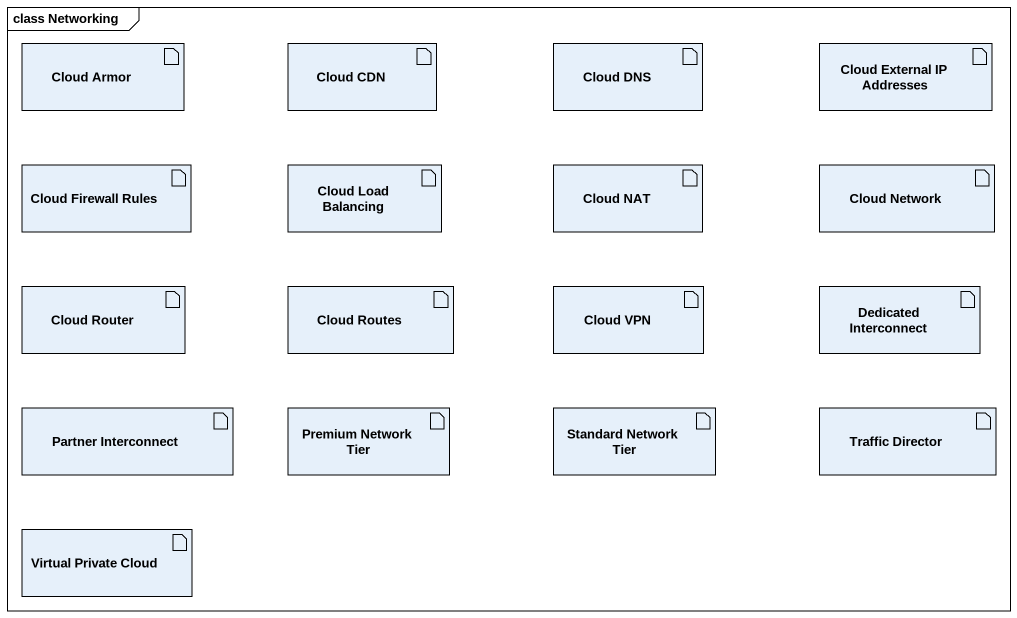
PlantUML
@startuml
mainframe class Networking
artifact "Cloud Armor" as Cloud_Armor
artifact "Cloud CDN" as Cloud_CDN
artifact "Cloud DNS" as Cloud_DNS
artifact "Cloud External IP Addresses" as Cloud_External_IP_Addresses
artifact "Cloud Firewall Rules" as Cloud_Firewall_Rules
artifact "Cloud Load Balancing" as Cloud_Load_Balancing
artifact "Cloud NAT" as Cloud_NAT
artifact "Cloud Network" as Cloud_Network
artifact "Cloud Router" as Cloud_Router
artifact "Cloud Routes" as Cloud_Routes
artifact "Cloud VPN" as Cloud_VPN
artifact "Dedicated Interconnect" as Dedicated_Interconnect
artifact "Partner Interconnect" as Partner_Interconnect
artifact "Premium Network Tier" as Premium_Network_Tier
artifact "Standard Network Tier" as Standard_Network_Tier
artifact "Traffic Director" as Traffic_Director
artifact "Virtual Private Cloud" as Virtual_Private_Cloud
@enduml
